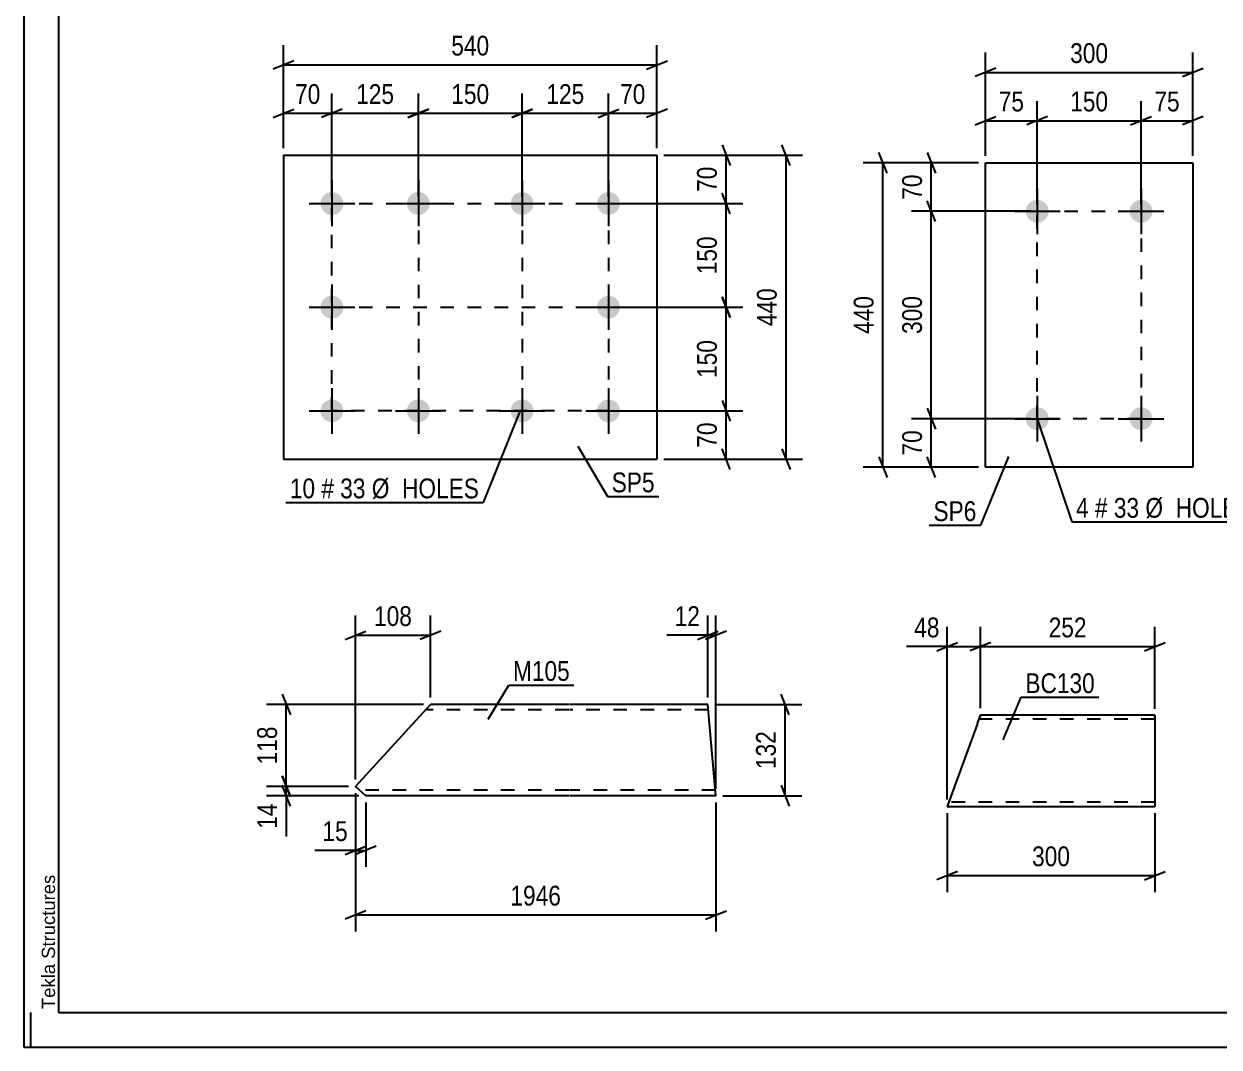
# Model space of a CAD drawing. Header units: millimetres. Extents: x 0 to 841, y 0 to 594.
# Drawn here: x 0 to 172.8, y 0 to 148 of the extents above; entities that cross this region are included whole.
import ezdxf

# ---------------------------------------------------------------- set-up
doc = ezdxf.new("R2010")
doc.units = ezdxf.units.MM
doc.linetypes.add('DXK_LINE_DOT2', pattern=[3.9198, 1.9599, -1.9599])
doc.styles.add('Arial', font='ARIAL.TTF', dxfattribs={"height": 0.2})
doc.styles.add('Arial Narrow', font='ARIALN.TTF', dxfattribs={"height": 0.2})

# ---------------------------------------------------------------- blocks, each defined once
blk = doc.blocks.new('Unknown-122615563-1162')
at = {"color": 5, "linetype": 'Continuous'}
for p, q in [((0, 594), (0, 0)), ((5, 589), (5, 5)), ((1, 0), (1, 5)), ((5, 5), (836, 5)), ((0, 0), (841, 0))]:
    blk.add_line(p, q, dxfattribs=at)
at = {"color": 174, "linetype": 'Continuous', "style": 'Arial'}
blk.add_text('Tekla Structures', height=1.9102, rotation=90, dxfattribs=at).set_placement((4.5, 5.5))
blk = doc.blocks.new('Part-122615563-12808 - 12777')
at = {"color": 2, "linetype": 'Continuous'}
for p, q in [((47.94, 37.72), (58.77, 49.57)), ((78.77, 49.57), (58.77, 49.57)), ((98.87, 49.57), (78.87, 49.57)), ((100.06, 36.37), (98.87, 49.57)), ((49.42, 36.37), (47.94, 37.72)), ((78.77, 36.37), (49.42, 36.37)), ((100.06, 36.37), (78.87, 36.37))]:
    blk.add_line(p, q, dxfattribs=at)
at = {"color": 7, "linetype": 'DXK_LINE_DOT2'}
for p, q in [((78.77, 48.77), (58.04, 48.77)), ((98.95, 48.77), (78.87, 48.77)), ((78.77, 37.17), (48.55, 37.17)), ((99.99, 37.17), (78.87, 37.17)), ((99.99, 37.17), (99.98, 37.23))]:
    blk.add_line(p, q, dxfattribs=at)
blk = doc.blocks.new('Part-122615563-14085 - 14084')
at = {"color": 2, "linetype": 'Continuous'}
for p, q in [((137.87, 46.82), (133.5, 34.82)), ((137.87, 46.82), (138.3, 48.02)), ((163.5, 48.02), (138.3, 48.02)), ((163.5, 48.02), (163.5, 47.93)), ((163.5, 47.93), (163.5, 34.82)), ((133.5, 34.82), (163.5, 34.82))]:
    blk.add_line(p, q, dxfattribs=at)
at = {"color": 7, "linetype": 'DXK_LINE_DOT2'}
for p, q in [((163.5, 47.42), (138.09, 47.42)), ((138.27, 47.93), (138.18, 47.67)), ((138.3, 48.02), (138.27, 47.93)), ((163.5, 47.67), (163.5, 48.02)), ((163.5, 35.42), (133.72, 35.42))]:
    blk.add_line(p, q, dxfattribs=at)
blk = doc.blocks.new('Part-122615563-12897 - 12896')
at = {"color": 2, "linetype": 'Continuous'}
for p, q in [((139.01, 83.91), (139.01, 127.91)), ((139.01, 127.91), (169.01, 127.91)), ((169.01, 127.91), (169.01, 83.91)), ((169.01, 83.91), (139.01, 83.91))]:
    blk.add_line(p, q, dxfattribs=at)
blk = doc.blocks.new('Bolt-122615563-12898 - 12896')
at = {"linetype": 'Continuous'}
for points in [[(146.51, 122.56, -1), (146.51, 119.26, -1)], [(161.51, 122.56, -1), (161.51, 119.26, -1)], [(146.51, 92.56, -1), (146.51, 89.26, -1)], [(161.51, 92.56, -1), (161.51, 89.26, -1)]]:
    blk.add_hatch(color=1, dxfattribs=at).paths.add_polyline_path(points)
at = {"color": 1, "linetype": 'Continuous'}
for p, q in [((146.51, 124.21), (146.51, 117.61)), ((161.51, 124.21), (161.51, 117.61)), ((143.21, 120.91), (149.81, 120.91)), ((158.21, 120.91), (164.81, 120.91)), ((146.51, 94.21), (146.51, 87.61)), ((161.51, 94.21), (161.51, 87.61)), ((143.21, 90.91), (149.81, 90.91)), ((158.21, 90.91), (164.81, 90.91))]:
    blk.add_line(p, q, dxfattribs=at)
blk = doc.blocks.new('Part-122615563-12906 - 12905')
at = {"color": 2, "linetype": 'Continuous'}
for p, q in [((37.53, 129.04), (37.53, 85.04)), ((37.53, 129.04), (91.53, 129.04)), ((91.53, 129.04), (91.53, 85.04)), ((37.53, 85.04), (91.53, 85.04))]:
    blk.add_line(p, q, dxfattribs=at)
blk = doc.blocks.new('Bolt-122615563-12907 - 12905')
at = {"linetype": 'Continuous'}
for points in [[(44.53, 123.69, -1), (44.53, 120.39, -1)], [(57.03, 123.69, -1), (57.03, 120.39, -1)], [(72.03, 123.69, -1), (72.03, 120.39, -1)], [(84.53, 123.69, -1), (84.53, 120.39, -1)], [(44.53, 108.69, -1), (44.53, 105.39, -1)], [(84.53, 108.69, -1), (84.53, 105.39, -1)], [(44.53, 93.69, -1), (44.53, 90.39, -1)], [(57.03, 93.69, -1), (57.03, 90.39, -1)], [(72.03, 93.69, -1), (72.03, 90.39, -1)], [(84.53, 93.69, -1), (84.53, 90.39, -1)]]:
    blk.add_hatch(color=1, dxfattribs=at).paths.add_polyline_path(points)
at = {"color": 1, "linetype": 'Continuous'}
for p, q in [((44.53, 125.34), (44.53, 118.74)), ((57.03, 125.34), (57.03, 118.74)), ((72.03, 125.34), (72.03, 118.74)), ((84.53, 125.34), (84.53, 118.74)), ((41.23, 122.04), (47.83, 122.04)), ((53.73, 122.04), (60.33, 122.04)), ((68.73, 122.04), (75.33, 122.04)), ((81.23, 122.04), (87.83, 122.04)), ((44.53, 110.34), (44.53, 103.74)), ((84.53, 110.34), (84.53, 103.74)), ((41.23, 107.04), (47.83, 107.04)), ((81.23, 107.04), (87.83, 107.04)), ((44.53, 95.34), (44.53, 88.74)), ((57.03, 95.34), (57.03, 88.74)), ((72.03, 95.34), (72.03, 88.74)), ((84.53, 95.34), (84.53, 88.74)), ((41.23, 92.04), (47.83, 92.04)), ((53.73, 92.04), (60.33, 92.04)), ((68.73, 92.04), (75.33, 92.04)), ((81.23, 92.04), (87.83, 92.04))]:
    blk.add_line(p, q, dxfattribs=at)
blk = doc.blocks.new('Rectangle-122615563-13901 - 12896')
at = {"color": 1, "linetype": 'DXK_LINE_DOT2'}
blk.add_lwpolyline([(146.51, 120.91), (161.51, 120.91), (161.51, 90.91), (146.51, 90.91), (146.51, 120.91)], close=True, dxfattribs=at)
blk = doc.blocks.new('Rectangle-122615563-13867 - 12905')
at = {"color": 1, "linetype": 'DXK_LINE_DOT2'}
blk.add_lwpolyline([(44.53, 122.04), (84.53, 122.04), (84.53, 92.04), (44.53, 92.04), (44.53, 122.04)], close=True, dxfattribs=at)
blk = doc.blocks.new('Line-122615563-13877 - 12905')
at = {"color": 1, "linetype": 'DXK_LINE_DOT2'}
blk.add_line((44.53, 107.04), (84.53, 107.04), dxfattribs=at)
blk = doc.blocks.new('Line-122615563-13884 - 12905')
at = {"color": 1, "linetype": 'DXK_LINE_DOT2'}
blk.add_line((57.03, 122.04), (57.03, 92.04), dxfattribs=at)
blk = doc.blocks.new('Line-122615563-13891 - 12905')
at = {"color": 1, "linetype": 'DXK_LINE_DOT2'}
blk.add_line((72.03, 122.04), (72.03, 92.04), dxfattribs=at)
blk = doc.blocks.new('StraightDimension-122615563-12984 - 12777')
at = {"color": 7, "linetype": 'Continuous'}
for p, q in [((110.66, 48.07), (109.46, 51.07)), ((99.87, 49.57), (112.46, 49.57)), ((110.06, 36.37), (110.06, 49.57)), ((101.06, 36.37), (112.46, 36.37)), ((109.46, 37.87), (110.66, 34.87))]:
    blk.add_line(p, q, dxfattribs=at)
at = {"color": 0}
blk.add_wipeout([(109.31, 46.31), (105.11, 46.31), (105.11, 39.62), (109.31, 39.62)], dxfattribs=at)
at = {"color": 3, "style": 'Arial Narrow'}
blk.add_text('132', height=2.863, rotation=90.0002, dxfattribs=at).set_placement((108.71, 40.22))
blk = doc.blocks.new('StraightDimension-122615563-14036 - 12777')
at = {"color": 7, "linetype": 'Continuous'}
for p, q in [((37.34, 51.07), (38.54, 48.07)), ((57.77, 49.57), (35.09, 49.57)), ((37.94, 37.72), (37.94, 49.57)), ((38.54, 36.22), (37.34, 39.22)), ((46.94, 37.72), (35.09, 37.72))]:
    blk.add_line(p, q, dxfattribs=at)
at = {"color": 0}
blk.add_wipeout([(37.19, 46.99), (32.99, 46.99), (32.99, 40.3), (37.19, 40.3)], dxfattribs=at)
at = {"color": 3, "style": 'Arial Narrow'}
blk.add_text('118', height=2.863, rotation=90.0002, dxfattribs=at).set_placement((36.59, 40.9))
blk = doc.blocks.new('StraightDimension-122615563-12968 - 12777')
at = {"color": 7, "linetype": 'Continuous'}
for p, q in [((47.94, 38.72), (47.94, 62.42)), ((58.77, 50.57), (58.77, 62.42)), ((46.44, 58.97), (49.44, 60.17)), ((47.94, 59.57), (58.77, 59.57)), ((60.27, 60.17), (57.27, 58.97))]:
    blk.add_line(p, q, dxfattribs=at)
at = {"color": 0}
blk.add_wipeout([(56.7, 60.32), (56.7, 64.52), (50.02, 64.52), (50.02, 60.32)], dxfattribs=at)
at = {"color": 3, "style": 'Arial Narrow'}
blk.add_text('108', height=2.863, dxfattribs=at).set_placement((50.62, 60.92))
blk = doc.blocks.new('StraightDimension-122615563-12990 - 12777')
at = {"color": 7, "linetype": 'Continuous'}
for p, q in [((47.94, 36.72), (47.94, 16.73)), ((100.06, 35.37), (100.06, 16.73)), ((49.44, 19.73), (46.44, 18.53)), ((47.94, 19.13), (100.06, 19.13)), ((98.56, 18.53), (101.56, 19.73))]:
    blk.add_line(p, q, dxfattribs=at)
at = {"color": 0}
blk.add_wipeout([(78.26, 19.88), (78.26, 24.08), (69.74, 24.08), (69.74, 19.88)], dxfattribs=at)
at = {"color": 3, "style": 'Arial Narrow'}
blk.add_text('1946', height=2.863, dxfattribs=at).set_placement((70.34, 20.48))
blk = doc.blocks.new('StraightDimension-122615563-12972 - 12777')
at = {"color": 7, "linetype": 'Continuous'}
for p, q in [((47.94, 36.72), (47.94, 26.06)), ((49.42, 35.37), (49.42, 26.06)), ((46.44, 27.86), (49.44, 29.06)), ((50.92, 29.06), (47.92, 27.86)), ((47.94, 28.46), (49.42, 28.46))]:
    blk.add_line(p, q, dxfattribs=at)
at = {"color": 0}
blk.add_wipeout([(47.42, 29.21), (47.42, 33.41), (42.56, 33.41), (42.56, 29.21)], dxfattribs=at)
at = {"color": 7, "linetype": 'Continuous'}
blk.add_line((47.94, 28.46), (42.04, 28.46), dxfattribs=at)
blk.add_line((47.94, 28.46), (42.04, 28.46), dxfattribs=at)
at = {"color": 3, "style": 'Arial Narrow'}
blk.add_text('15', height=2.863, dxfattribs=at).set_placement((43.16, 29.81))
blk = doc.blocks.new('StraightDimension-122615563-12964 - 12777')
at = {"color": 7, "linetype": 'Continuous'}
for p, q in [((98.87, 50.57), (98.87, 62.42)), ((100.06, 37.37), (100.06, 62.42)), ((97.37, 58.97), (100.37, 60.17)), ((101.56, 60.17), (98.56, 58.97)), ((98.87, 59.57), (100.06, 59.57))]:
    blk.add_line(p, q, dxfattribs=at)
at = {"color": 0}
blk.add_wipeout([(98.35, 60.32), (98.35, 64.52), (93.49, 64.52), (93.49, 60.32)], dxfattribs=at)
at = {"color": 7, "linetype": 'Continuous'}
blk.add_line((98.87, 59.57), (92.97, 59.57), dxfattribs=at)
blk.add_line((98.87, 59.57), (92.97, 59.57), dxfattribs=at)
at = {"color": 3, "style": 'Arial Narrow'}
blk.add_text('12', height=2.863, dxfattribs=at).set_placement((94.09, 60.92))
blk = doc.blocks.new('StraightDimension-122615563-14037 - 12777')
at = {"color": 7, "linetype": 'Continuous'}
for p, q in [((37.34, 39.22), (38.54, 36.22)), ((46.94, 37.72), (35.09, 37.72)), ((48.42, 36.37), (35.09, 36.37)), ((38.54, 34.87), (37.34, 37.87)), ((37.94, 36.37), (37.94, 37.72))]:
    blk.add_line(p, q, dxfattribs=at)
at = {"color": 0}
blk.add_wipeout([(37.19, 35.84), (32.99, 35.84), (32.99, 30.99), (37.19, 30.99)], dxfattribs=at)
at = {"color": 7, "linetype": 'Continuous'}
blk.add_line((37.94, 36.37), (37.94, 30.46), dxfattribs=at)
blk.add_line((37.94, 36.37), (37.94, 30.46), dxfattribs=at)
at = {"color": 3, "style": 'Arial Narrow'}
blk.add_text('14', height=2.863, rotation=90.0002, dxfattribs=at).set_placement((36.59, 31.59))
blk = doc.blocks.new('StraightDimension-122615563-14096 - 14084')
at = {"color": 7, "linetype": 'Continuous'}
for p, q in [((138.3, 49.02), (138.3, 60.78)), ((163.5, 48.93), (163.5, 60.78)), ((139.8, 58.53), (136.8, 57.33)), ((138.3, 57.93), (163.5, 57.93)), ((162, 57.33), (165, 58.53))]:
    blk.add_line(p, q, dxfattribs=at)
at = {"color": 0}
blk.add_wipeout([(154.24, 58.68), (154.24, 62.88), (147.56, 62.88), (147.56, 58.68)], dxfattribs=at)
at = {"color": 3, "style": 'Arial Narrow'}
blk.add_text('252', height=2.863, dxfattribs=at).set_placement((148.16, 59.28))
blk = doc.blocks.new('StraightDimension-122615563-14097 - 14084')
at = {"color": 7, "linetype": 'Continuous'}
for p, q in [((133.5, 35.82), (133.5, 60.78)), ((138.3, 49.02), (138.3, 60.78)), ((132, 57.33), (135, 58.53)), ((133.5, 57.93), (138.3, 57.93)), ((139.8, 58.53), (136.8, 57.33))]:
    blk.add_line(p, q, dxfattribs=at)
at = {"color": 0}
blk.add_wipeout([(132.97, 58.68), (132.97, 62.88), (128.12, 62.88), (128.12, 58.68)], dxfattribs=at)
at = {"color": 7, "linetype": 'Continuous'}
blk.add_line((133.5, 57.93), (127.59, 57.93), dxfattribs=at)
blk.add_line((133.5, 57.93), (127.59, 57.93), dxfattribs=at)
at = {"color": 3, "style": 'Arial Narrow'}
blk.add_text('48', height=2.863, dxfattribs=at).set_placement((128.72, 59.28))
blk = doc.blocks.new('StraightDimension-122615563-14164 - 14084')
at = {"color": 7, "linetype": 'Continuous'}
for p, q in [((133.5, 33.82), (133.5, 22.42)), ((163.5, 33.82), (163.5, 22.42)), ((135, 25.42), (132, 24.22)), ((133.5, 24.82), (163.5, 24.82)), ((162, 24.22), (165, 25.42))]:
    blk.add_line(p, q, dxfattribs=at)
at = {"color": 0}
blk.add_wipeout([(151.84, 25.57), (151.84, 29.77), (145.16, 29.77), (145.16, 25.57)], dxfattribs=at)
at = {"color": 3, "style": 'Arial Narrow'}
blk.add_text('300', height=2.863, dxfattribs=at).set_placement((145.76, 26.17))
blk = doc.blocks.new('StraightDimension-122615563-13098 - 12896')
at = {"color": 7, "linetype": 'Continuous'}
for p, q in [((138.01, 127.91), (128.34, 127.91)), ((130.59, 129.41), (131.79, 126.41)), ((131.19, 120.91), (131.19, 127.91)), ((131.79, 119.41), (130.59, 122.41)), ((145.51, 120.91), (128.34, 120.91))]:
    blk.add_line(p, q, dxfattribs=at)
at = {"color": 0}
blk.add_wipeout([(130.44, 126.84), (126.24, 126.84), (126.24, 121.98), (130.44, 121.98)], dxfattribs=at)
at = {"color": 3, "style": 'Arial Narrow'}
blk.add_text('70', height=2.863, rotation=90.0002, dxfattribs=at).set_placement((129.84, 122.58))
blk = doc.blocks.new('StraightDimension-122615563-13099 - 12896')
at = {"color": 7, "linetype": 'Continuous'}
for p, q in [((131.79, 119.41), (130.59, 122.41)), ((145.51, 120.91), (128.34, 120.91)), ((131.19, 90.91), (131.19, 120.91)), ((130.59, 92.41), (131.79, 89.41)), ((145.51, 90.91), (128.34, 90.91))]:
    blk.add_line(p, q, dxfattribs=at)
at = {"color": 0}
blk.add_wipeout([(130.44, 109.25), (126.24, 109.25), (126.24, 102.57), (130.44, 102.57)], dxfattribs=at)
at = {"color": 3, "style": 'Arial Narrow'}
blk.add_text('300', height=2.863, rotation=90.0002, dxfattribs=at).set_placement((129.84, 103.17))
blk = doc.blocks.new('StraightDimension-122615563-13100 - 12896')
at = {"color": 7, "linetype": 'Continuous'}
for p, q in [((130.59, 92.41), (131.79, 89.41)), ((145.51, 90.91), (128.34, 90.91)), ((131.19, 83.91), (131.19, 90.91)), ((131.79, 82.41), (130.59, 85.41)), ((138.01, 83.91), (128.34, 83.91))]:
    blk.add_line(p, q, dxfattribs=at)
at = {"color": 0}
blk.add_wipeout([(130.44, 89.84), (126.24, 89.84), (126.24, 84.98), (130.44, 84.98)], dxfattribs=at)
at = {"color": 3, "style": 'Arial Narrow'}
blk.add_text('70', height=2.863, rotation=90.0002, dxfattribs=at).set_placement((129.84, 85.58))
blk = doc.blocks.new('StraightDimension-122615563-13110 - 12896')
at = {"color": 7, "linetype": 'Continuous'}
for p, q in [((138.01, 127.91), (121.34, 127.91)), ((124.79, 126.41), (123.59, 129.41)), ((124.19, 83.91), (124.19, 127.91)), ((123.59, 85.41), (124.79, 82.41)), ((138.01, 83.91), (121.34, 83.91))]:
    blk.add_line(p, q, dxfattribs=at)
at = {"color": 0}
blk.add_wipeout([(123.44, 109.25), (119.24, 109.25), (119.24, 102.57), (123.44, 102.57)], dxfattribs=at)
at = {"color": 3, "style": 'Arial Narrow'}
blk.add_text('440', height=2.863, rotation=90.0002, dxfattribs=at).set_placement((122.84, 103.17))
blk = doc.blocks.new('StraightDimension-122615563-13114 - 12896')
at = {"color": 7, "linetype": 'Continuous'}
for p, q in [((161.51, 121.91), (161.51, 136.86)), ((169.01, 128.91), (169.01, 136.86)), ((160.01, 133.41), (163.01, 134.61)), ((161.51, 134.01), (169.01, 134.01)), ((170.51, 134.61), (167.51, 133.41))]:
    blk.add_line(p, q, dxfattribs=at)
at = {"color": 0}
blk.add_wipeout([(167.69, 134.76), (167.69, 138.96), (162.84, 138.96), (162.84, 134.76)], dxfattribs=at)
at = {"color": 3, "style": 'Arial Narrow'}
blk.add_text('75', height=2.863, dxfattribs=at).set_placement((163.44, 135.36))
blk = doc.blocks.new('StraightDimension-122615563-13115 - 12896')
at = {"color": 7, "linetype": 'Continuous'}
for p, q in [((146.51, 121.91), (146.51, 136.86)), ((161.51, 121.91), (161.51, 136.86)), ((148.01, 134.61), (145.01, 133.41)), ((146.51, 134.01), (161.51, 134.01)), ((160.01, 133.41), (163.01, 134.61))]:
    blk.add_line(p, q, dxfattribs=at)
at = {"color": 0}
blk.add_wipeout([(157.36, 134.76), (157.36, 138.96), (150.67, 138.96), (150.67, 134.76)], dxfattribs=at)
at = {"color": 3, "style": 'Arial Narrow'}
blk.add_text('150', height=2.863, dxfattribs=at).set_placement((151.27, 135.36))
blk = doc.blocks.new('StraightDimension-122615563-13116 - 12896')
at = {"color": 7, "linetype": 'Continuous'}
for p, q in [((139.01, 128.91), (139.01, 136.86)), ((146.51, 121.91), (146.51, 136.86)), ((137.51, 133.41), (140.51, 134.61)), ((139.01, 134.01), (146.51, 134.01)), ((148.01, 134.61), (145.01, 133.41))]:
    blk.add_line(p, q, dxfattribs=at)
at = {"color": 0}
blk.add_wipeout([(145.19, 134.76), (145.19, 138.96), (140.34, 138.96), (140.34, 134.76)], dxfattribs=at)
at = {"color": 3, "style": 'Arial Narrow'}
blk.add_text('75', height=2.863, dxfattribs=at).set_placement((140.94, 135.36))
blk = doc.blocks.new('StraightDimension-122615563-13126 - 12896')
at = {"color": 7, "linetype": 'Continuous'}
for p, q in [((139.01, 128.91), (139.01, 143.86)), ((169.01, 128.91), (169.01, 143.86)), ((140.51, 141.61), (137.51, 140.41)), ((139.01, 141.01), (169.01, 141.01)), ((167.51, 140.41), (170.51, 141.61))]:
    blk.add_line(p, q, dxfattribs=at)
at = {"color": 0}
blk.add_wipeout([(157.36, 141.76), (157.36, 145.96), (150.67, 145.96), (150.67, 141.76)], dxfattribs=at)
at = {"color": 3, "style": 'Arial Narrow'}
blk.add_text('300', height=2.863, dxfattribs=at).set_placement((151.27, 142.36))
blk = doc.blocks.new('StraightDimension-122615563-13150 - 12905')
at = {"color": 7, "linetype": 'Continuous'}
for p, q in [((84.53, 123.04), (84.53, 137.94)), ((91.53, 130.04), (91.53, 137.94)), ((83.03, 134.49), (86.03, 135.69)), ((84.53, 135.09), (91.53, 135.09)), ((93.03, 135.69), (90.03, 134.49))]:
    blk.add_line(p, q, dxfattribs=at)
at = {"color": 0}
blk.add_wipeout([(90.46, 135.84), (90.46, 140.04), (85.6, 140.04), (85.6, 135.84)], dxfattribs=at)
at = {"color": 3, "style": 'Arial Narrow'}
blk.add_text('70', height=2.863, dxfattribs=at).set_placement((86.2, 136.44))
blk = doc.blocks.new('StraightDimension-122615563-13154 - 12905')
at = {"color": 7, "linetype": 'Continuous'}
for p, q in [((37.53, 130.04), (37.53, 137.94)), ((44.53, 123.04), (44.53, 137.94)), ((36.03, 134.49), (39.03, 135.69)), ((37.53, 135.09), (44.53, 135.09)), ((46.03, 135.69), (43.03, 134.49))]:
    blk.add_line(p, q, dxfattribs=at)
at = {"color": 0}
blk.add_wipeout([(43.46, 135.84), (43.46, 140.04), (38.6, 140.04), (38.6, 135.84)], dxfattribs=at)
at = {"color": 3, "style": 'Arial Narrow'}
blk.add_text('70', height=2.863, dxfattribs=at).set_placement((39.2, 136.44))
blk = doc.blocks.new('StraightDimension-122615563-13130 - 12905')
at = {"color": 7, "linetype": 'Continuous'}
for p, q in [((100.93, 130.54), (102.13, 127.54)), ((92.53, 129.04), (103.93, 129.04)), ((101.53, 122.04), (101.53, 129.04)), ((102.13, 120.54), (100.93, 123.54)), ((85.53, 122.04), (103.93, 122.04))]:
    blk.add_line(p, q, dxfattribs=at)
at = {"color": 0}
blk.add_wipeout([(100.78, 127.97), (96.58, 127.97), (96.58, 123.11), (100.78, 123.11)], dxfattribs=at)
at = {"color": 3, "style": 'Arial Narrow'}
blk.add_text('70', height=2.863, rotation=90.0002, dxfattribs=at).set_placement((100.18, 123.71))
blk = doc.blocks.new('StraightDimension-122615563-13131 - 12905')
at = {"color": 7, "linetype": 'Continuous'}
for p, q in [((102.13, 120.54), (100.93, 123.54)), ((85.53, 122.04), (103.93, 122.04)), ((101.53, 107.04), (101.53, 122.04)), ((100.93, 108.54), (102.13, 105.54)), ((85.53, 107.04), (103.93, 107.04))]:
    blk.add_line(p, q, dxfattribs=at)
at = {"color": 0}
blk.add_wipeout([(100.78, 117.89), (96.58, 117.89), (96.58, 111.2), (100.78, 111.2)], dxfattribs=at)
at = {"color": 3, "style": 'Arial Narrow'}
blk.add_text('150', height=2.863, rotation=90.0002, dxfattribs=at).set_placement((100.18, 111.8))
blk = doc.blocks.new('StraightDimension-122615563-13132 - 12905')
at = {"color": 7, "linetype": 'Continuous'}
for p, q in [((102.13, 105.54), (100.93, 108.54)), ((85.53, 107.04), (103.93, 107.04)), ((101.53, 92.04), (101.53, 107.04)), ((100.93, 93.54), (102.13, 90.54)), ((85.53, 92.04), (103.93, 92.04))]:
    blk.add_line(p, q, dxfattribs=at)
at = {"color": 0}
blk.add_wipeout([(100.78, 102.89), (96.58, 102.89), (96.58, 96.2), (100.78, 96.2)], dxfattribs=at)
at = {"color": 3, "style": 'Arial Narrow'}
blk.add_text('150', height=2.863, rotation=90.0002, dxfattribs=at).set_placement((100.18, 96.8))
blk = doc.blocks.new('StraightDimension-122615563-13133 - 12905')
at = {"color": 7, "linetype": 'Continuous'}
for p, q in [((100.93, 93.54), (102.13, 90.54)), ((85.53, 92.04), (103.93, 92.04)), ((101.53, 85.04), (101.53, 92.04)), ((102.13, 83.54), (100.93, 86.54)), ((92.53, 85.04), (103.93, 85.04))]:
    blk.add_line(p, q, dxfattribs=at)
at = {"color": 0}
blk.add_wipeout([(100.78, 90.97), (96.58, 90.97), (96.58, 86.11), (100.78, 86.11)], dxfattribs=at)
at = {"color": 3, "style": 'Arial Narrow'}
blk.add_text('70', height=2.863, rotation=90.0002, dxfattribs=at).set_placement((100.18, 86.71))
blk = doc.blocks.new('StraightDimension-122615563-13146 - 12905')
at = {"color": 7, "linetype": 'Continuous'}
for p, q in [((110.79, 127.54), (109.59, 130.54)), ((92.53, 129.04), (112.59, 129.04)), ((110.19, 85.04), (110.19, 129.04)), ((109.59, 86.54), (110.79, 83.54)), ((92.53, 85.04), (112.59, 85.04))]:
    blk.add_line(p, q, dxfattribs=at)
at = {"color": 0}
blk.add_wipeout([(109.44, 110.39), (105.24, 110.39), (105.24, 103.7), (109.44, 103.7)], dxfattribs=at)
at = {"color": 3, "style": 'Arial Narrow'}
blk.add_text('440', height=2.863, rotation=90.0002, dxfattribs=at).set_placement((108.84, 104.3))
blk = doc.blocks.new('StraightDimension-122615563-13151 - 12905')
at = {"color": 7, "linetype": 'Continuous'}
for p, q in [((72.03, 123.04), (72.03, 137.94)), ((84.53, 123.04), (84.53, 137.94)), ((73.53, 135.69), (70.53, 134.49)), ((72.03, 135.09), (84.53, 135.09)), ((83.03, 134.49), (86.03, 135.69))]:
    blk.add_line(p, q, dxfattribs=at)
at = {"color": 0}
blk.add_wipeout([(81.62, 135.84), (81.62, 140.04), (74.94, 140.04), (74.94, 135.84)], dxfattribs=at)
at = {"color": 3, "style": 'Arial Narrow'}
blk.add_text('125', height=2.863, dxfattribs=at).set_placement((75.54, 136.44))
blk = doc.blocks.new('StraightDimension-122615563-13152 - 12905')
at = {"color": 7, "linetype": 'Continuous'}
for p, q in [((57.03, 123.04), (57.03, 137.94)), ((72.03, 123.04), (72.03, 137.94)), ((58.53, 135.69), (55.53, 134.49)), ((57.03, 135.09), (72.03, 135.09)), ((70.53, 134.49), (73.53, 135.69))]:
    blk.add_line(p, q, dxfattribs=at)
at = {"color": 0}
blk.add_wipeout([(67.87, 135.84), (67.87, 140.04), (61.19, 140.04), (61.19, 135.84)], dxfattribs=at)
at = {"color": 3, "style": 'Arial Narrow'}
blk.add_text('150', height=2.863, dxfattribs=at).set_placement((61.79, 136.44))
blk = doc.blocks.new('StraightDimension-122615563-13153 - 12905')
at = {"color": 7, "linetype": 'Continuous'}
for p, q in [((44.53, 123.04), (44.53, 137.94)), ((57.03, 123.04), (57.03, 137.94)), ((46.03, 135.69), (43.03, 134.49)), ((44.53, 135.09), (57.03, 135.09)), ((55.53, 134.49), (58.53, 135.69))]:
    blk.add_line(p, q, dxfattribs=at)
at = {"color": 0}
blk.add_wipeout([(54.12, 135.84), (54.12, 140.04), (47.44, 140.04), (47.44, 135.84)], dxfattribs=at)
at = {"color": 3, "style": 'Arial Narrow'}
blk.add_text('125', height=2.863, dxfattribs=at).set_placement((48.04, 136.44))
blk = doc.blocks.new('StraightDimension-122615563-13170 - 12905')
at = {"color": 7, "linetype": 'Continuous'}
for p, q in [((37.53, 130.04), (37.53, 144.94)), ((91.53, 130.04), (91.53, 144.94)), ((39.03, 142.69), (36.03, 141.49)), ((37.53, 142.09), (91.53, 142.09)), ((90.03, 141.49), (93.03, 142.69))]:
    blk.add_line(p, q, dxfattribs=at)
at = {"color": 0}
blk.add_wipeout([(67.87, 142.84), (67.87, 147.04), (61.19, 147.04), (61.19, 142.84)], dxfattribs=at)
at = {"color": 3, "style": 'Arial Narrow'}
blk.add_text('540', height=2.863, dxfattribs=at).set_placement((61.79, 143.44))
blk = doc.blocks.new('Mark-122615563-13189 - 12777')
at = {"color": 0}
blk.add_wipeout([(78.93, 52.98), (78.93, 55.98), (70.71, 55.98), (70.71, 52.98)], dxfattribs=at)
blk.add_wipeout([(78.93, 52.98), (78.93, 55.98), (70.71, 55.98), (70.71, 52.98)], dxfattribs=at)
at = {"color": 30, "linetype": 'Continuous'}
for p, q in [((67.11, 47.42), (70.11, 52.38)), ((70.11, 52.38), (79.53, 52.38))]:
    blk.add_line(p, q, dxfattribs=at)
at = {"color": 3, "style": 'Arial Narrow'}
blk.add_text('M105', height=2.863, dxfattribs=at).set_placement((70.71, 52.98))
blk = doc.blocks.new('Mark-122615563-14090 - 14084')
at = {"color": 0}
blk.add_wipeout([(154.83, 51.21), (154.83, 54.21), (144.79, 54.21), (144.79, 51.21)], dxfattribs=at)
blk.add_wipeout([(154.83, 51.21), (154.83, 54.21), (144.79, 54.21), (144.79, 51.21)], dxfattribs=at)
at = {"color": 30, "linetype": 'Continuous'}
for p, q in [((141.57, 44.45), (144.19, 50.61)), ((144.19, 50.61), (155.43, 50.61))]:
    blk.add_line(p, q, dxfattribs=at)
at = {"color": 3, "style": 'Arial Narrow'}
blk.add_text('BC130', height=2.863, dxfattribs=at).set_placement((144.79, 51.21))
blk = doc.blocks.new('Mark-122615563-13217 - 12896')
at = {"color": 0}
for points in [[(153.95, 76.58), (153.95, 79.58), (152.12, 79.58), (152.12, 76.58)], [(156.68, 76.58), (156.68, 79.58), (154.85, 79.58), (154.85, 76.58)], [(161.24, 76.58), (161.24, 79.58), (157.58, 79.58), (157.58, 76.58)], [(177.66, 76.58), (177.66, 79.58), (162.14, 79.58), (162.14, 76.58)]]:
    blk.add_wipeout(points, dxfattribs=at)
for points in [[(153.95, 76.58), (153.95, 79.58), (152.12, 79.58), (152.12, 76.58)], [(156.68, 76.58), (156.68, 79.58), (154.85, 79.58), (154.85, 76.58)], [(161.24, 76.58), (161.24, 79.58), (157.58, 79.58), (157.58, 76.58)], [(177.66, 76.58), (177.66, 79.58), (162.14, 79.58), (162.14, 76.58)]]:
    blk.add_wipeout(points, dxfattribs=at)
at = {"color": 7, "linetype": 'Continuous'}
for p, q in [((146.51, 90.91), (151.52, 75.98)), ((151.52, 75.98), (178.26, 75.98))]:
    blk.add_line(p, q, dxfattribs=at)
at = {"color": 3, "style": 'Arial Narrow'}
for s, height, p in [('33', 2.863, (157.58, 76.58)), ('Ø  HOLES', 2.863, (162.14, 76.58)), ('4', 2.86, (152.12, 76.58)), ('#', 2.86, (154.85, 76.58))]:
    blk.add_text(s, height=height, dxfattribs=at).set_placement(p)
blk = doc.blocks.new('Mark-122615563-13214 - 12896')
at = {"color": 0}
blk.add_wipeout([(137.71, 76.1), (137.71, 79.1), (131.5, 79.1), (131.5, 76.1)], dxfattribs=at)
blk.add_wipeout([(137.71, 76.1), (137.71, 79.1), (131.5, 79.1), (131.5, 76.1)], dxfattribs=at)
at = {"color": 30, "linetype": 'Continuous'}
for p in [(142.36, 85.45), (130.9, 75.5)]:
    blk.add_line(p, (138.31, 75.5), dxfattribs=at)
at = {"color": 3, "style": 'Arial Narrow'}
blk.add_text('SP6', height=2.863, dxfattribs=at).set_placement((131.5, 76.1))
blk = doc.blocks.new('Mark-122615563-13218 - 12905')
at = {"color": 0}
blk.add_wipeout([(91.19, 80.26), (91.19, 83.26), (84.98, 83.26), (84.98, 80.26)], dxfattribs=at)
blk.add_wipeout([(91.19, 80.26), (91.19, 83.26), (84.98, 83.26), (84.98, 80.26)], dxfattribs=at)
at = {"color": 30, "linetype": 'Continuous'}
for p, q in [((80.1, 86.91), (84.38, 79.66)), ((84.38, 79.66), (91.79, 79.66))]:
    blk.add_line(p, q, dxfattribs=at)
at = {"color": 3, "style": 'Arial Narrow'}
blk.add_text('SP5', height=2.863, dxfattribs=at).set_placement((84.98, 80.26))
blk = doc.blocks.new('Mark-122615563-13221 - 12905')
at = {"color": 0}
for points in [[(42.11, 79.39), (42.11, 82.39), (38.45, 82.39), (38.45, 79.39)], [(44.83, 79.39), (44.83, 82.39), (43.01, 82.39), (43.01, 79.39)], [(49.39, 79.39), (49.39, 82.39), (45.73, 82.39), (45.73, 79.39)], [(65.82, 79.39), (65.82, 82.39), (50.29, 82.39), (50.29, 79.39)]]:
    blk.add_wipeout(points, dxfattribs=at)
for points in [[(42.11, 79.39), (42.11, 82.39), (38.45, 82.39), (38.45, 79.39)], [(44.83, 79.39), (44.83, 82.39), (43.01, 82.39), (43.01, 79.39)], [(49.39, 79.39), (49.39, 82.39), (45.73, 82.39), (45.73, 79.39)], [(65.82, 79.39), (65.82, 82.39), (50.29, 82.39), (50.29, 79.39)]]:
    blk.add_wipeout(points, dxfattribs=at)
at = {"color": 7, "linetype": 'Continuous'}
for p in [(71.73, 92.08), (37.85, 78.79)]:
    blk.add_line(p, (66.42, 78.79), dxfattribs=at)
at = {"color": 3, "style": 'Arial Narrow'}
for s, height, p in [('10', 2.863, (38.45, 79.39)), ('#', 2.86, (43.01, 79.39)), ('33', 2.863, (45.73, 79.39)), ('Ø  HOLES', 2.863, (50.29, 79.39))]:
    blk.add_text(s, height=height, dxfattribs=at).set_placement(p)

msp = doc.modelspace()

# ---------------------------------------------------------------- block references
for name in ['Unknown-122615563-1162', 'Part-122615563-12906 - 12905', 'Part-122615563-12897 - 12896', 'Bolt-122615563-12907 - 12905', 'Bolt-122615563-12898 - 12896', 'Rectangle-122615563-13867 - 12905', 'Line-122615563-13884 - 12905', 'Line-122615563-13891 - 12905', 'Rectangle-122615563-13901 - 12896', 'Line-122615563-13877 - 12905', 'Part-122615563-12808 - 12777', 'Part-122615563-14085 - 14084']:
    msp.add_blockref(name, (0, 0))

# ---------------------------------------------------------------- next in the draw order: block references
for name in ['StraightDimension-122615563-13154 - 12905', 'StraightDimension-122615563-13150 - 12905', 'StraightDimension-122615563-13114 - 12896', 'StraightDimension-122615563-13098 - 12896', 'Mark-122615563-13221 - 12905', 'Mark-122615563-13217 - 12896', 'StraightDimension-122615563-14096 - 14084', 'Mark-122615563-13189 - 12777', 'StraightDimension-122615563-14036 - 12777', 'StraightDimension-122615563-12984 - 12777', 'StraightDimension-122615563-14164 - 14084']:
    msp.add_blockref(name, (0, 0))

# ---------------------------------------------------------------- next in the draw order: block references
for name in ['StraightDimension-122615563-13130 - 12905', 'StraightDimension-122615563-13099 - 12896', 'StraightDimension-122615563-12968 - 12777', 'StraightDimension-122615563-14097 - 14084', 'Mark-122615563-14090 - 14084', 'StraightDimension-122615563-12990 - 12777']:
    msp.add_blockref(name, (0, 0))

# ---------------------------------------------------------------- next in the draw order: block references
for name in ['StraightDimension-122615563-13115 - 12896', 'StraightDimension-122615563-13131 - 12905', 'StraightDimension-122615563-13100 - 12896', 'StraightDimension-122615563-12964 - 12777', 'StraightDimension-122615563-12972 - 12777']:
    msp.add_blockref(name, (0, 0))

# ---------------------------------------------------------------- next in the draw order: block references
for name in ['StraightDimension-122615563-13151 - 12905', 'StraightDimension-122615563-13110 - 12896', 'StraightDimension-122615563-13132 - 12905', 'StraightDimension-122615563-14037 - 12777']:
    msp.add_blockref(name, (0, 0))

# ---------------------------------------------------------------- next in the draw order: block references
for name in ['StraightDimension-122615563-13152 - 12905', 'StraightDimension-122615563-13116 - 12896', 'StraightDimension-122615563-13133 - 12905', 'Mark-122615563-13214 - 12896']:
    msp.add_blockref(name, (0, 0))

# ---------------------------------------------------------------- next in the draw order: block references
for name in ['StraightDimension-122615563-13126 - 12896', 'StraightDimension-122615563-13153 - 12905', 'StraightDimension-122615563-13146 - 12905']:
    msp.add_blockref(name, (0, 0))

# ---------------------------------------------------------------- next in the draw order: block references
for name in ['StraightDimension-122615563-13170 - 12905', 'Mark-122615563-13218 - 12905']:
    msp.add_blockref(name, (0, 0))

doc.saveas('drawing.dxf')
